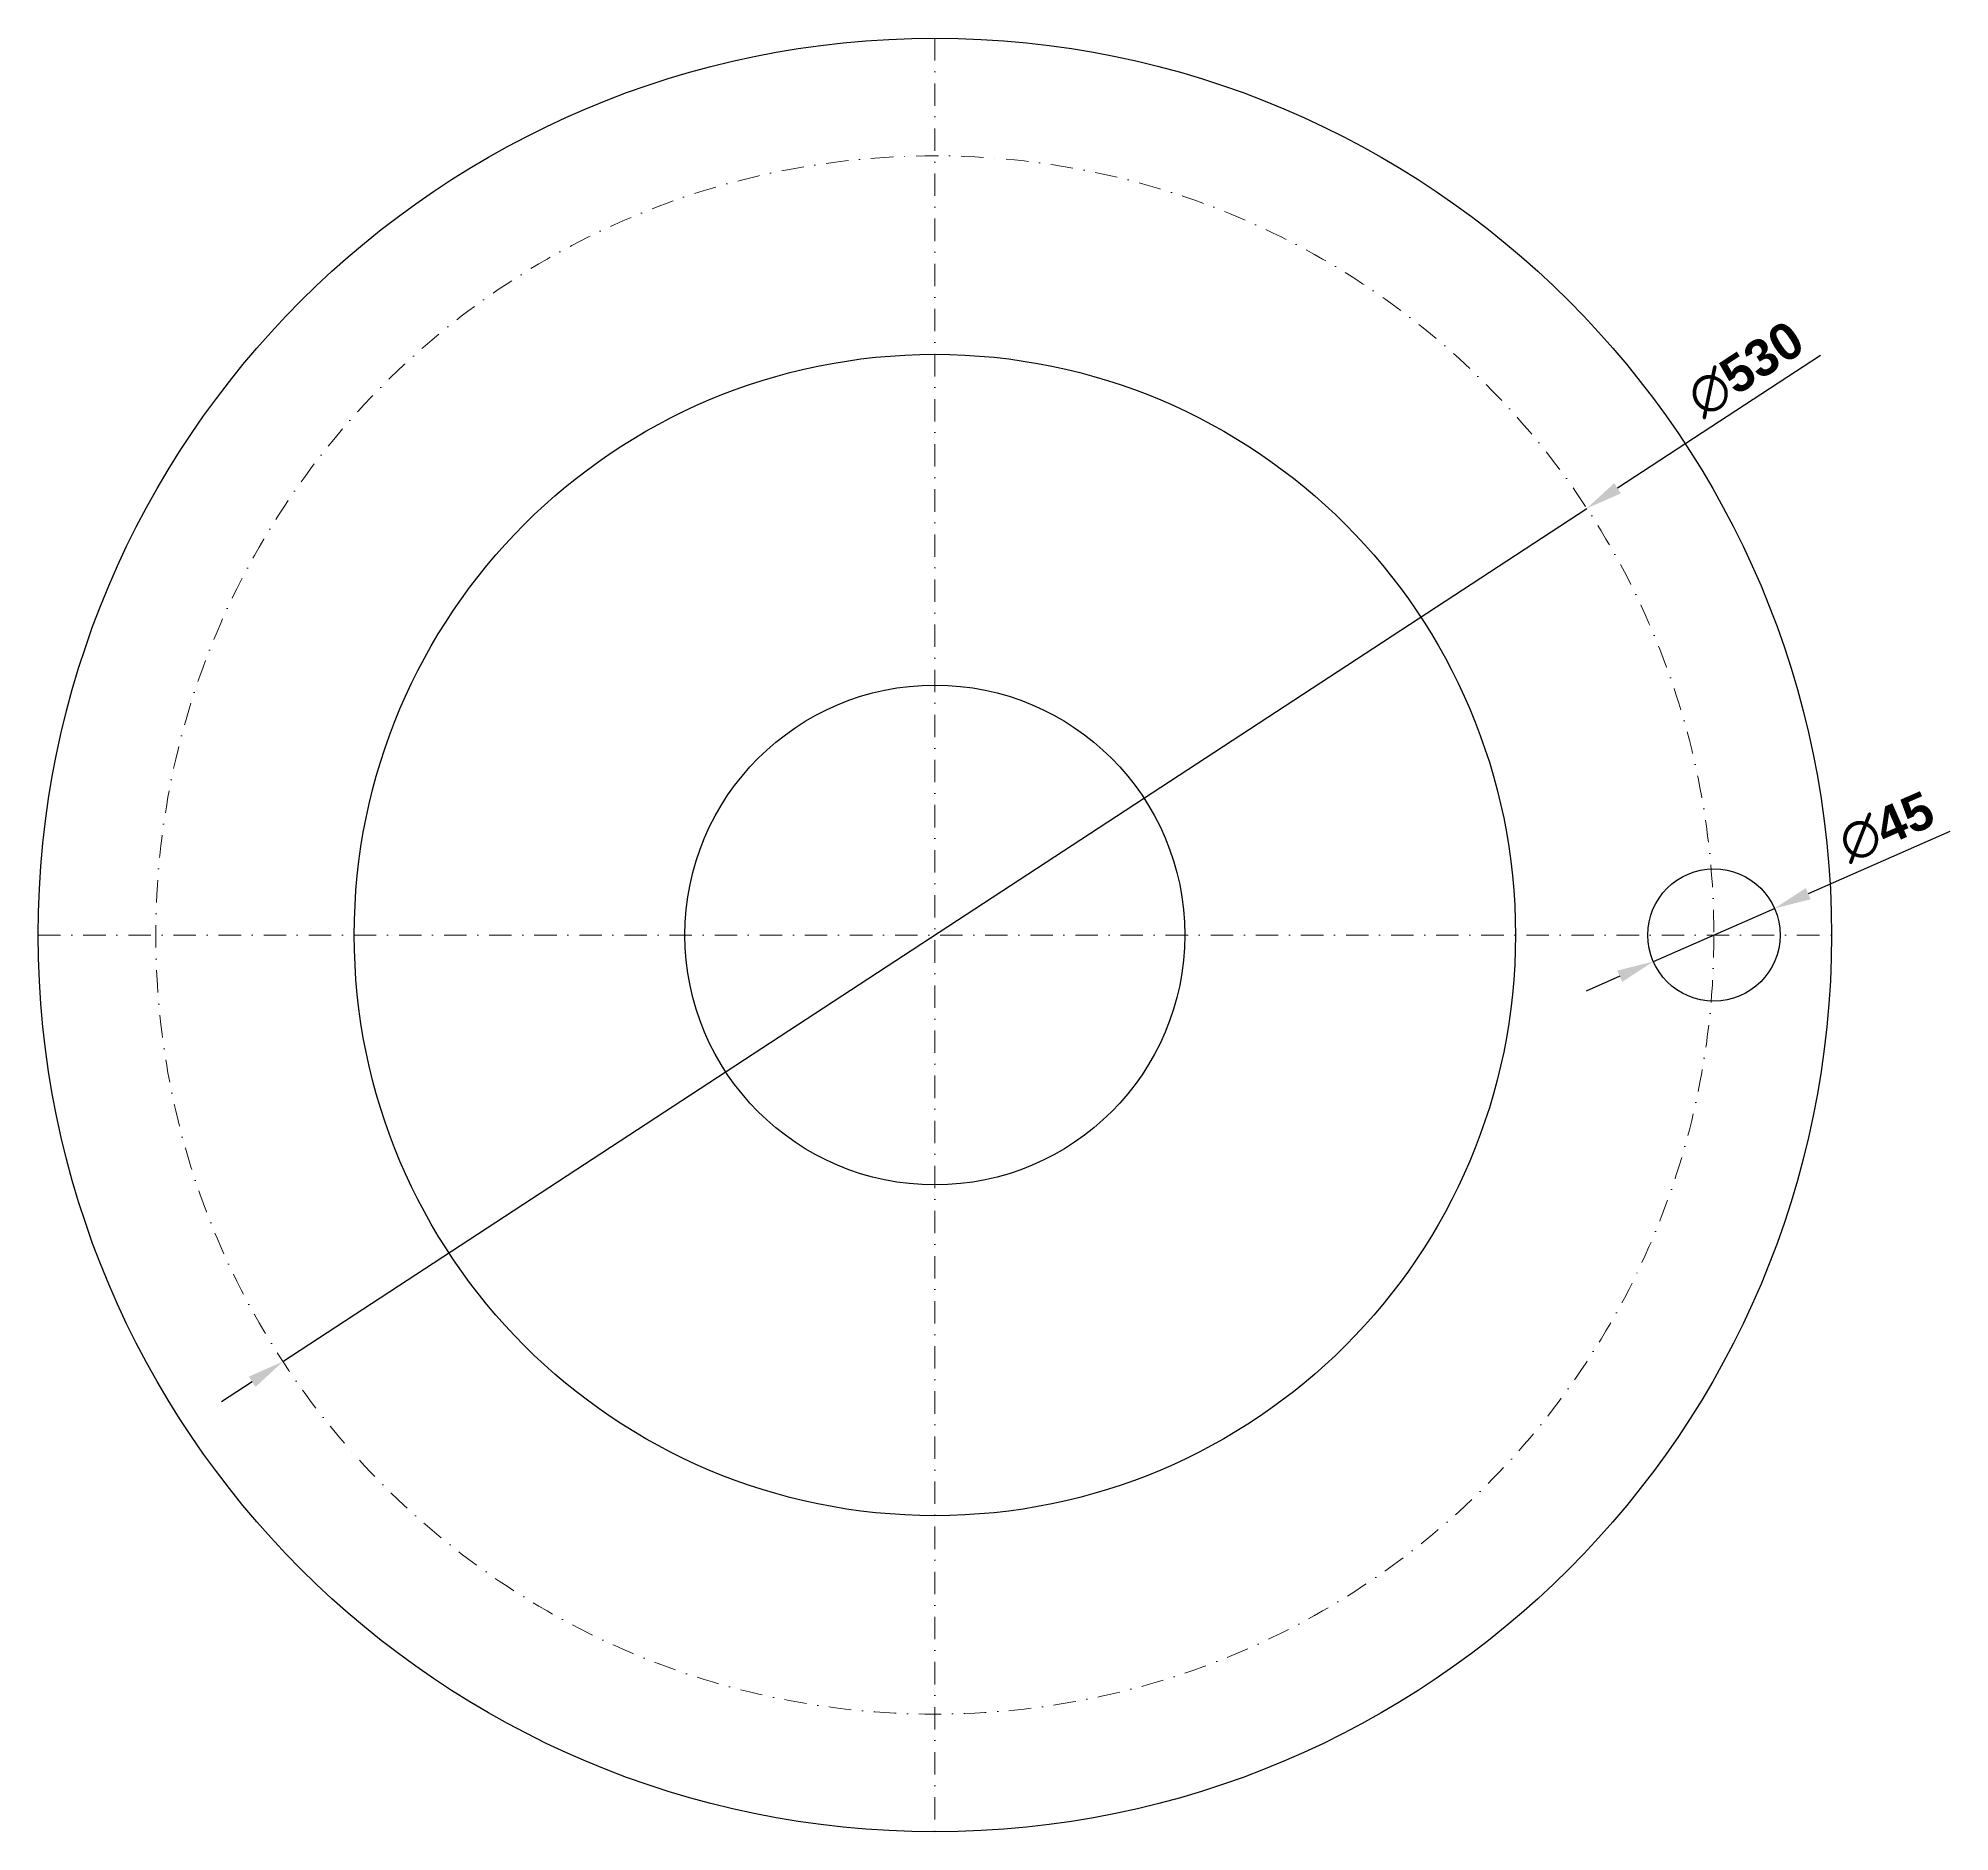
# Model space of a CAD drawing. Header units: millimetres. Extents: x 2534 to 17250, y -878 to 451.
# Drawn here: x 13116 to 13766, y -791 to -181 of the extents above; entities that cross this region are included whole.
import ezdxf

# ---------------------------------------------------------------- set-up
doc = ezdxf.new("R2010")
doc.units = ezdxf.units.MM
doc.header["$LTSCALE"] = 0.3
doc.linetypes.add('DASHDOTX2', pattern=[50.8, 25.4, -12.7, 0, -12.7])
for name, color, linetype, lineweight in [('Contorno', 5, 'Continuous', 30), ('Cotas', 7, 'Continuous', 9), ('Linha de Centro', 46, 'DASHDOTX2', 9)]:
    doc.layers.add(name, color=color, linetype=linetype, lineweight=lineweight)
doc.styles.get("Standard").update_dxf_attribs({"font": ''})
doc.styles.get('Standard').set_extended_font_data('Arial', bold=True)
doc.dimstyles.new('cota annotative', dxfattribs={"dimtxt": 2.5, "dimasz": 2.5, "dimexe": 1.25, "dimexo": 2, "dimtad": 1, "dimtxsty": 'Standard', "dimcen": -5, "dimclrt": 102, "dimadec": 0, "dimazin": 0, "dimtfac": 1, "dimtmove": 0, "dimatfit": 3, "dimfxl": 1, "dimarcsym": 0})

# ---------------------------------------------------------------- blocks, each defined once
blk = doc.blocks.new('*D23')
at = {"layer": 'Cotas', "color": 0, "lineweight": -2, "transparency": 16777216}
for p, q in [((13766.28, -451.04), (13718.11, -472.14)), ((13665.45, -495.22), (13706.66, -477.16)), ((13654, -500.23), (13642.55, -505.25))]:
    blk.add_line(p, q, dxfattribs=at)
at = {"layer": 'Cotas', "color": 0, "transparency": 16777216}
for points in [[(13717.28, -470.24), (13718.95, -474.05), (13706.66, -477.16)], [(13653.16, -498.32), (13654.83, -502.14), (13665.45, -495.22)]]:
    blk.add_solid(points, dxfattribs=at)
at = {"layer": 'Defpoints', "color": 0, "transparency": 16777216}
for p in [(13706.66, -477.16), (13665.45, -495.22)]:
    blk.add_point(p, dxfattribs=at)
at = {"layer": 'Cotas', "color": 102, "transparency": 16777216, "insert": (13744.77, -449.52), "char_height": 12.5, "attachment_point": 5, "rotation": 23.65758}
blk.add_mtext('∅45', dxfattribs=at)
blk = doc.blocks.new('*D38')
at = {"layer": 'Cotas', "color": 0, "lineweight": -2, "transparency": 16777216}
for p, q in [((13722.26, -289.12), (13653.27, -334.26)), ((13199.3, -631.28), (13642.81, -341.1)), ((13188.84, -638.12), (13178.38, -644.97))]:
    blk.add_line(p, q, dxfattribs=at)
at = {"layer": 'Cotas', "color": 0, "transparency": 16777216}
for points in [[(13652.13, -332.51), (13654.41, -336), (13642.81, -341.1)], [(13187.7, -636.38), (13189.98, -639.87), (13199.3, -631.28)]]:
    blk.add_solid(points, dxfattribs=at)
at = {"layer": 'Defpoints', "color": 0, "transparency": 16777216}
for p in [(13642.81, -341.1), (13199.3, -631.28)]:
    blk.add_point(p, dxfattribs=at)
at = {"layer": 'Cotas', "color": 102, "transparency": 16777216, "insert": (13696.86, -293.75), "char_height": 12.5, "attachment_point": 5, "rotation": 33.19613}
blk.add_mtext('∅530', dxfattribs=at)

msp = doc.modelspace()

# ---------------------------------------------------------------- linework, layer by layer
at = {"layer": 'Contorno'}
for centre, radius in [((13421.054, -486.189), 305), ((13421.054, -486.189), 197.5), ((13421.054, -486.189), 85), ((13686.054, -486.189), 22.5)]:
    msp.add_circle(centre, radius, dxfattribs=at)
at = {"layer": 'Linha de Centro'}
for p, q in [((13421.054, -181.189), (13421.054, -791.189)), ((13116.054, -486.189), (13726.054, -486.189))]:
    msp.add_line(p, q, dxfattribs=at)
msp.add_circle((13421.054, -486.189), 265, dxfattribs=at)

# ---------------------------------------------------------------- dimensions: what is measured, and where the dimension line sits
at = {"layer": 'Cotas'}
for p1, p2, picture, middle in [((13199.302, -631.278), (13642.806, -341.099), '*D38', (13702.352, -302.14)), ((13665.445, -495.217), (13706.663, -477.16), '*D23', (13748.79, -458.705))]:
    dim = msp.add_diameter_dim_2p(p1=p1, p2=p2, dimstyle='cota annotative', dxfattribs=at)
    dim.commit()
    dim.dimension.update_dxf_attribs({"geometry": picture, "text_midpoint": middle, "dimtype": 163})

doc.saveas('drawing.dxf')
